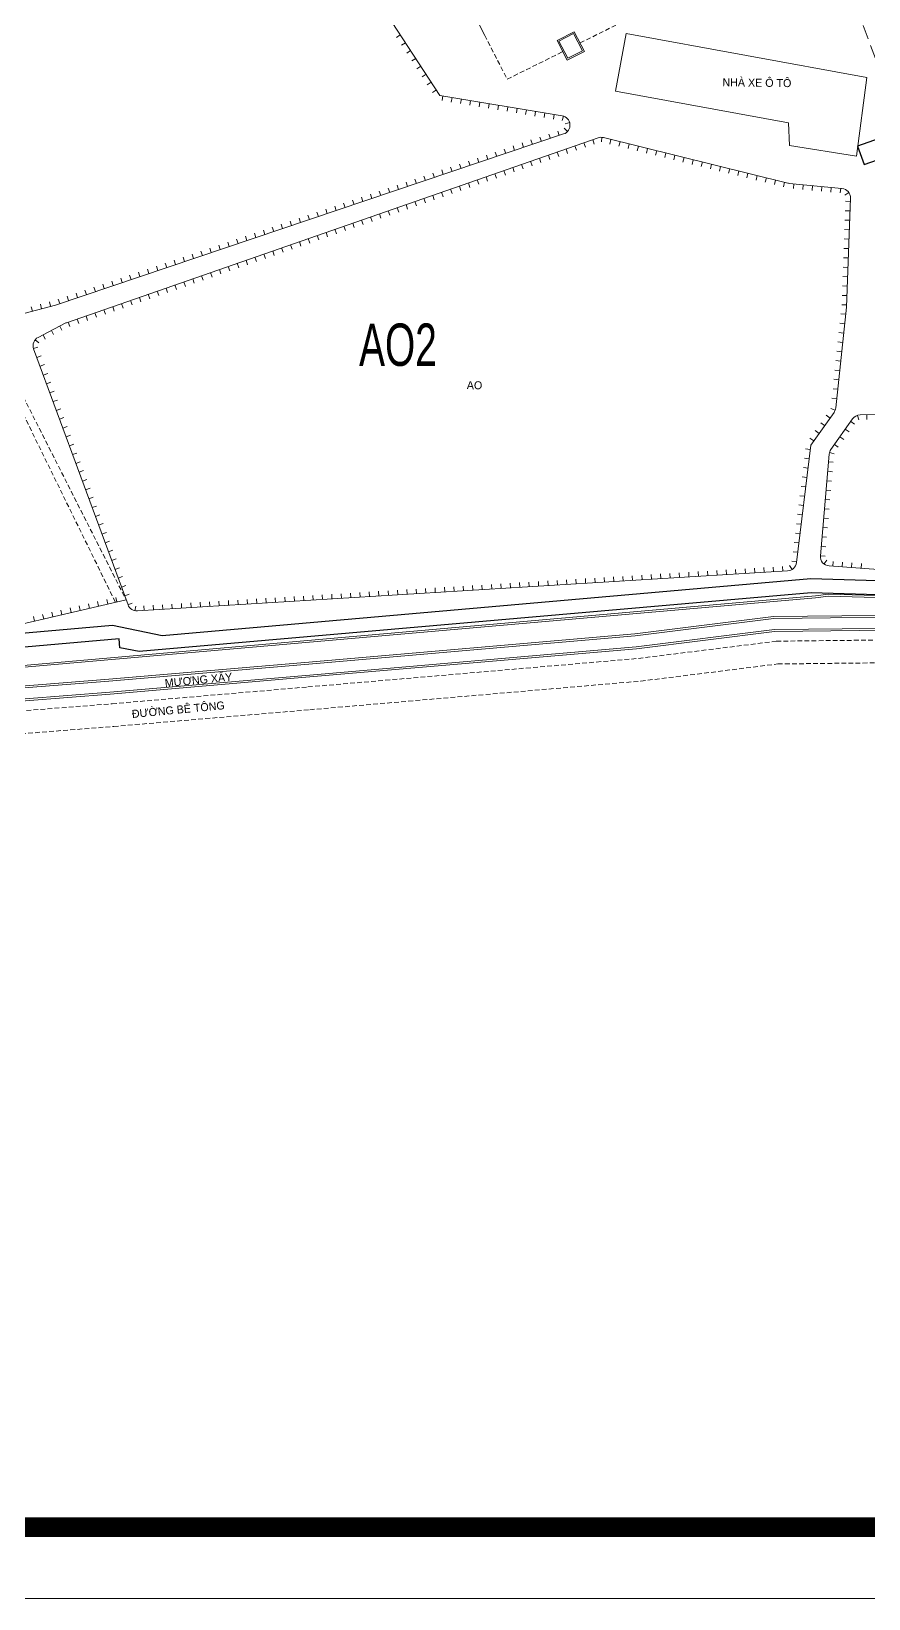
# Model space of a CAD drawing. Header units: inches. Extents: x 496359 to 501064, y 2374078 to 2377203.
# Drawn here: x 498723.6 to 498812.6, y 2376075 to 2376241.5 of the extents above; entities that cross this region are included whole.
import ezdxf
from ezdxf.enums import TextEntityAlignment as Align

# ---------------------------------------------------------------- set-up
doc = ezdxf.new("R2010")
doc.units = ezdxf.units.IN
doc.header["$MEASUREMENT"] = 0
doc.linetypes.add('DASHED', pattern=[0.75, 0.5, -0.25])
for name, color, linetype in [('chu', 6, 'Continuous'), ('MANH', 147, 'Continuous'), ('NOI', 2, 'Continuous'), ('tl', 8, 'Continuous')]:
    doc.layers.add(name, color=color, linetype=linetype)
for name, color, linetype, lineweight in [('EG Text2', 7, 'Continuous', 18), ('ISO', 252, 'Continuous', 20), ('khung ten QH', 7, 'Continuous', 20), ('Khungbo', 32, 'Continuous', 25), ('LC Net dam 1', 30, 'Continuous', 30), ('LC Net manh', 239, 'Continuous', 5)]:
    doc.layers.add(name, color=color, linetype=linetype, lineweight=lineweight)
doc.styles.add('EG Hai', font='')
doc.styles.add('style1', font='')
doc.styles.get('EG Hai').set_extended_font_data('.VnArial NarrowH')
doc.styles.get('style1').set_extended_font_data('.VnAvantH')

# ---------------------------------------------------------------- blocks, each defined once
blk = doc.blocks.new('1')
at = {"layer": 'tl', "color": 250, "lineweight": 0}
blk.add_line((0, -0.5), (0, 0), dxfattribs=at)
blk = doc.blocks.new('Nền HT mới')
at = {"layer": 'MANH', "color": 1, "linetype": 'DASHED', "lineweight": 0, "ltscale": 3, "elevation": -28.38}
blk.add_lwpolyline([(393.69, 33.78), (407.18, 6.07), (419.78, -19.62), (431.57, -51.89)], dxfattribs=at)
at = {"layer": 'MANH', "lineweight": 0, "elevation": -28.38}
for points in [[(318.44, -15.67), (324.24, -15.19), (355.32, -6.04, -0.348686), (356.48, -6.5), (360.27, -13.19), (381.75, -46.07), (394.74, -48.24, -0.780706), (394.89, -50.17), (340.89, -68.35), (337.54, -69.26, -0.348548), (336.4, -68.77), (324.41, -46.56), (318.44, -15.67)], [(423.8, -79.28, -0.128337), (423.62, -79.75), (421.16, -83.22), (419.63, -95.71, -0.361321), (418.69, -96.59), (349.61, -100.84, -0.331111), (348.61, -100.19), (338.58, -73.01, -0.377332), (339.06, -71.78), (341.93, -70.28, -0.036541), (342.06, -70.23), (398.55, -50.58, -0.145256), (399.12, -50.55), (418.73, -55.39, 0.036508), (418.87, -55.42), (424.46, -55.96, -0.397154), (425.37, -56.99), (424.93, -68.58), (423.8, -79.28)], [(466.11, -79.74), (473.26, -79.69, -0.39759), (474.27, -80.63), (475.3, -96.66, -0.416994), (474.35, -97.73), (457.75, -98.63, -0.032216), (457.62, -98.63), (423.09, -96.07, -0.418049), (422.17, -94.98), (423.11, -84.19, -0.132738), (423.29, -83.7), (425.59, -80.45, -0.241708), (426.4, -80.02), (466.11, -79.74)]]:
    blk.add_lwpolyline(points, format="xyb", dxfattribs=at)
for points in [[(413.96, -8.1), (389.68, -21.13), (381.16, -27.17), (381.15, -29.08), (386.51, -39.69)], [(395.28, -42.34), (394.19, -40.24), (396.01, -39.3), (397.1, -41.39), (395.28, -42.34)], [(401.54, -39.48), (400.42, -45.61)], [(401.54, -39.48), (427.12, -44.16)], [(400.42, -45.61), (418.8, -48.97), (418.88, -51.4), (426, -52.54), (427.12, -44.16)], [(348.41, -99.67), (329.49, -104.05), (312.39, -106.04)]]:
    blk.add_lwpolyline(points, dxfattribs=at)
at = {"layer": 'MANH', "color": 2, "linetype": 'DASHED', "lineweight": 0, "elevation": -28.38}
for points in [[(396.64, -40.5), (410.63, -33.55)], [(386.51, -39.69), (388.9, -44.35), (394.8, -41.42)]]:
    blk.add_lwpolyline(points, dxfattribs=at)
at = {"layer": 'MANH', "color": 4, "lineweight": 0, "elevation": -28.38}
for points in [[(211.59, -47), (229.86, -39.1), (237.74, -40.53), (248.61, -50.75), (254.12, -58.73), (258.21, -65.26), (271.56, -94.06), (279.5, -111.6), (309.66, -109.08), (421.64, -99.25), (423.02, -99.08), (434.37, -99.4), (446.43, -100.27), (477.29, -99.97), (515.31, -94.96), (518.6, -95.35), (536.39, -93.05), (542.27, -91.69), (546.56, -90.98), (545.89, -85.83)], [(211.77, -47.15), (229.88, -39.31), (237.64, -40.72), (248.45, -50.88), (253.96, -58.84), (258.04, -65.36), (271.38, -94.14), (279.38, -111.81), (309.67, -109.28), (421.66, -99.45), (423.03, -99.28), (434.36, -99.6), (446.43, -100.47), (477.3, -100.17), (515.32, -95.16), (518.6, -95.55), (536.43, -93.25), (542.31, -91.89), (546.78, -91.15), (546.08, -85.8)]]:
    blk.add_lwpolyline(points, dxfattribs=at)
at = {"layer": 'MANH', "linetype": 'DASHED', "lineweight": 0, "elevation": -28.38}
for points in [[(317.18, -38.57), (322.42, -47.55), (325.54, -54.23), (336.13, -75.42), (348.41, -99.67)], [(335.49, -75.88), (347.28, -99.93)]]:
    blk.add_lwpolyline(points, dxfattribs=at)
at = {"layer": 'MANH', "lineweight": 0, "elevation": -28.38}
blk.add_lwpolyline([(395.34, -42.13), (394.39, -40.3), (395.95, -39.5), (396.9, -41.33)], close=True, dxfattribs=at)
at = {"layer": 'MANH', "color": 5, "lineweight": 0, "elevation": -28.38}
for points in [[(273.24, -113.16), (319.57, -110.24), (346.57, -108.1), (367.38, -106.32), (402.46, -103.29), (417.2, -101.45), (435.32, -101.25), (455.94, -101.86), (477.45, -101.41), (489.09, -99.74), (503.86, -97.78), (515.22, -96.64), (519.34, -96.58), (557.97, -91.31)], [(273.25, -113.36), (319.59, -110.44), (346.59, -108.3), (367.4, -106.52), (402.48, -103.49), (417.21, -101.65), (435.31, -101.45), (455.94, -102.06), (477.46, -101.61), (489.12, -99.94), (503.89, -97.98), (515.23, -96.84), (519.36, -96.78), (557.99, -91.51)], [(273.46, -114.53), (319.67, -111.61), (346.69, -109.48), (367.5, -107.69), (402.6, -104.67), (417.29, -102.83), (435.3, -102.63), (455.93, -103.24), (477.56, -102.79), (489.28, -101.11), (504.02, -99.15), (515.3, -98.02), (519.44, -97.96), (558.12, -92.69)], [(273.47, -114.73), (319.69, -111.81), (346.7, -109.68), (367.52, -107.89), (402.63, -104.86), (417.31, -103.03), (435.3, -102.83), (455.93, -103.44), (477.58, -102.99), (489.31, -101.31), (504.05, -99.35), (515.31, -98.22), (519.46, -98.16), (558.14, -92.89)]]:
    blk.add_lwpolyline(points, dxfattribs=at)
at = {"layer": 'MANH', "color": 3, "linetype": 'DASHED', "lineweight": 0, "elevation": -28.38}
for points in [[(273.65, -115.76), (319.88, -112.84), (346.91, -110.71), (367.73, -108.92), (402.86, -105.89), (417.49, -104.06), (435.39, -103.86), (456.02, -104.47), (477.78, -104.02), (489.59, -102.33), (504.29, -100.37), (515.48, -99.25), (519.65, -99.19), (558.25, -93.93)], [(273.8, -118.18), (320.05, -115.26), (347.11, -113.12), (367.93, -111.34), (403.11, -108.3), (417.66, -106.48), (435.36, -106.28), (456.01, -106.9), (477.98, -106.44), (489.92, -104.73), (504.57, -102.78), (515.62, -101.67), (519.84, -101.61), (558.51, -96.34)]]:
    blk.add_lwpolyline(points, dxfattribs=at)
at = {"layer": 'NOI', "lineweight": 0}
for p, rotation in [((377.54, -39.63, -28.38), 303.1604116304088), ((378.09, -40.47, -28.38), 303.1604116304088), ((378.64, -41.31, -28.38), 303.1604116304088), ((379.18, -42.14, -28.38), 303.1604116304088), ((379.73, -42.98, -28.38), 303.1604116304088), ((380.28, -43.82, -28.38), 303.1604116304088), ((380.82, -44.66, -28.38), 303.1604116304088), ((381.37, -45.49, -28.38), 303.1604116304088), ((382.06, -46.12, -28.38), 350.5225759672011), ((383.04, -46.28, -28.38), 350.5225759672011), ((384.03, -46.45, -28.38), 350.5225759672011), ((385.01, -46.61, -28.38), 350.5225759672011), ((386, -46.78, -28.38), 350.5225759672011), ((386.99, -46.94, -28.38), 350.5225759672011), ((387.97, -47.11, -28.38), 350.5225759672011), ((388.96, -47.27, -28.38), 350.5225759672011), ((389.95, -47.44, -28.38), 350.5225759672011), ((390.93, -47.6, -28.38), 350.5225759672011), ((391.92, -47.77, -28.38), 350.5225759672011), ((392.91, -47.93, -28.38), 350.5225759672011), ((393.89, -48.1, -28.38), 350.5225759672011), ((394.88, -48.27, -28.38), 342.3010814702885), ((394.42, -50.33, -28.38), 198.6051507006468), ((395.31, -49.9, -28.38), 227.7095224362564), ((395.54, -48.96, -28.38), 285.0053019532724), ((389.69, -51.92, -28.38), 198.6051507006468), ((390.63, -51.6, -28.38), 198.6051507006468), ((391.58, -51.28, -28.38), 198.6051507006468), ((392.53, -50.97, -28.38), 198.6051507006468), ((393.48, -50.65, -28.38), 198.6051507006468), ((396.1, -51.43, -28.38), 19.18053436138013), ((397.04, -51.1, -28.38), 19.18053436138013), ((397.99, -50.77, -28.38), 19.18053436138013), ((398.95, -50.52, -28.38), 356.2463681169365), ((399.92, -50.75, -28.38), 346.1216170912374), ((400.89, -50.99, -28.38), 346.1216170912374), ((401.86, -51.23, -28.38), 346.1216170912374), ((402.83, -51.47, -28.38), 346.1216170912374), ((384.95, -53.52, -28.38), 198.6051507006468), ((385.89, -53.2, -28.38), 198.6051507006468), ((386.84, -52.88, -28.38), 198.6051507006468), ((387.79, -52.56, -28.38), 198.6051507006468), ((388.74, -52.24, -28.38), 198.6051507006468), ((391.38, -53.07, -28.38), 19.18053436138013), ((392.32, -52.74, -28.38), 19.18053436138013), ((393.27, -52.41, -28.38), 19.18053436138013), ((394.21, -52.09, -28.38), 19.18053436138013), ((395.15, -51.76, -28.38), 19.18053436138013), ((403.81, -51.71, -28.38), 346.1216170912374), ((404.78, -51.95, -28.38), 346.1216170912374), ((405.75, -52.19, -28.38), 346.1216170912374), ((406.72, -52.43, -28.38), 346.1216170912374), ((407.69, -52.67, -28.38), 346.1216170912374), ((408.66, -52.91, -28.38), 346.1216170912374), ((409.63, -53.14, -28.38), 346.1216170912374), ((380.21, -55.11, -28.38), 198.6051507006468), ((381.16, -54.79, -28.38), 198.6051507006468), ((382.1, -54.47, -28.38), 198.6051507006468), ((383.05, -54.16, -28.38), 198.6051507006468), ((384, -53.84, -28.38), 198.6051507006468), ((386.65, -54.71, -28.38), 19.18053436138013), ((387.6, -54.39, -28.38), 19.18053436138013), ((388.54, -54.06, -28.38), 19.18053436138013), ((389.49, -53.73, -28.38), 19.18053436138013), ((390.43, -53.4, -28.38), 19.18053436138013), ((410.6, -53.38, -28.38), 346.1216170912374), ((411.57, -53.62, -28.38), 346.1216170912374), ((412.54, -53.86, -28.38), 346.1216170912374), ((413.51, -54.1, -28.38), 346.1216170912374), ((414.48, -54.34, -28.38), 346.1216170912374), ((415.46, -54.58, -28.38), 346.1216170912374), ((416.43, -54.82, -28.38), 346.1216170912374), ((374.52, -57.03, -28.38), 198.6051507006468), ((375.47, -56.71, -28.38), 198.6051507006468), ((376.42, -56.39, -28.38), 198.6051507006468), ((377.36, -56.07, -28.38), 198.6051507006468), ((378.31, -55.75, -28.38), 198.6051507006468), ((379.26, -55.43, -28.38), 198.6051507006468), ((381.93, -56.36, -28.38), 19.18053436138013), ((382.88, -56.03, -28.38), 19.18053436138013), ((383.82, -55.7, -28.38), 19.18053436138013), ((384.77, -55.37, -28.38), 19.18053436138013), ((385.71, -55.04, -28.38), 19.18053436138013), ((417.4, -55.06, -28.38), 346.1216170912374), ((418.37, -55.3, -28.38), 346.1216170912374), ((419.35, -55.46, -28.38), 354.4849233671155), ((420.35, -55.56, -28.38), 354.4849233671155), ((421.34, -55.66, -28.38), 354.4849233671155), ((422.34, -55.75, -28.38), 354.4849233671155), ((423.33, -55.85, -28.38), 354.4849233671155), ((424.33, -55.94, -28.38), 354.4849233671155), ((425.19, -56.38, -28.38), 304.9016502735347), ((369.78, -58.62, -28.38), 198.6051507006468), ((370.73, -58.3, -28.38), 198.6051507006468), ((371.68, -57.98, -28.38), 198.6051507006468), ((372.63, -57.67, -28.38), 198.6051507006468), ((373.57, -57.35, -28.38), 198.6051507006468), ((377.21, -58, -28.38), 19.18053436138013), ((378.15, -57.67, -28.38), 19.18053436138013), ((379.1, -57.34, -28.38), 19.18053436138013), ((380.04, -57.01, -28.38), 19.18053436138013), ((380.99, -56.69, -28.38), 19.18053436138013), ((425.35, -57.34, -28.38), 267.8420825014596), ((365.04, -60.22, -28.38), 198.6051507006468), ((365.99, -59.9, -28.38), 198.6051507006468), ((366.94, -59.58, -28.38), 198.6051507006468), ((367.89, -59.26, -28.38), 198.6051507006468), ((368.84, -58.94, -28.38), 198.6051507006468), ((372.49, -59.64, -28.38), 19.18053436138013), ((373.43, -59.31, -28.38), 19.18053436138013), ((374.38, -58.99, -28.38), 19.18053436138013), ((375.32, -58.66, -28.38), 19.18053436138013), ((376.26, -58.33, -28.38), 19.18053436138013), ((425.28, -59.34, -28.38), 267.8420825014596), ((425.32, -58.34, -28.38), 267.8420825014596), ((360.31, -61.81, -28.38), 198.6051507006468), ((361.25, -61.49, -28.38), 198.6051507006468), ((362.2, -61.17, -28.38), 198.6051507006468), ((363.15, -60.86, -28.38), 198.6051507006468), ((364.1, -60.54, -28.38), 198.6051507006468), ((367.76, -61.29, -28.38), 19.18053436138013), ((368.71, -60.96, -28.38), 19.18053436138013), ((369.65, -60.63, -28.38), 19.18053436138013), ((370.6, -60.3, -28.38), 19.18053436138013), ((371.54, -59.97, -28.38), 19.18053436138013), ((425.2, -61.34, -28.38), 267.8420825014596), ((425.24, -60.34, -28.38), 267.8420825014596), ((354.62, -63.73, -28.38), 198.6051507006468), ((355.57, -63.41, -28.38), 198.6051507006468), ((356.51, -63.09, -28.38), 198.6051507006468), ((357.46, -62.77, -28.38), 198.6051507006468), ((358.41, -62.45, -28.38), 198.6051507006468), ((359.36, -62.13, -28.38), 198.6051507006468), ((362.1, -63.26, -28.38), 19.18053436138013), ((363.04, -62.93, -28.38), 19.18053436138013), ((363.99, -62.6, -28.38), 19.18053436138013), ((364.93, -62.27, -28.38), 19.18053436138013), ((365.88, -61.94, -28.38), 19.18053436138013), ((366.82, -61.61, -28.38), 19.18053436138013), ((425.16, -62.34, -28.38), 267.8420825014596), ((349.88, -65.32, -28.38), 198.6051507006468), ((350.83, -65, -28.38), 198.6051507006468), ((351.78, -64.68, -28.38), 198.6051507006468), ((352.72, -64.37, -28.38), 198.6051507006468), ((353.67, -64.05, -28.38), 198.6051507006468), ((357.38, -64.9, -28.38), 19.18053436138013), ((358.32, -64.57, -28.38), 19.18053436138013), ((359.26, -64.24, -28.38), 19.18053436138013), ((360.21, -63.91, -28.38), 19.18053436138013), ((361.15, -63.59, -28.38), 19.18053436138013), ((425.09, -64.34, -28.38), 267.8420825014596), ((425.13, -63.34, -28.38), 267.8420825014596), ((345.14, -66.92, -28.38), 198.6051507006468), ((346.09, -66.6, -28.38), 198.6051507006468), ((347.04, -66.28, -28.38), 198.6051507006468), ((347.99, -65.96, -28.38), 198.6051507006468), ((348.93, -65.64, -28.38), 198.6051507006468), ((352.65, -66.54, -28.38), 19.18053436138013), ((353.6, -66.21, -28.38), 19.18053436138013), ((354.54, -65.89, -28.38), 19.18053436138013), ((355.49, -65.56, -28.38), 19.18053436138013), ((356.43, -65.23, -28.38), 19.18053436138013), ((425.01, -66.34, -28.38), 267.8420825014596), ((425.05, -65.34, -28.38), 267.8420825014596), ((339.43, -68.75, -28.38), 195.2144582650435), ((340.39, -68.48, -28.38), 195.2144582650435), ((341.35, -68.19, -28.38), 198.6051507006468), ((342.3, -67.87, -28.38), 198.6051507006468), ((343.25, -67.56, -28.38), 198.6051507006468), ((344.19, -67.24, -28.38), 198.6051507006468), ((347.93, -68.19, -28.38), 19.18053436138013), ((348.87, -67.86, -28.38), 19.18053436138013), ((349.82, -67.53, -28.38), 19.18053436138013), ((350.76, -67.2, -28.38), 19.18053436138013), ((351.71, -66.87, -28.38), 19.18053436138013), ((424.98, -67.34, -28.38), 267.8420825014596), ((338.46, -69.01, -28.38), 195.2144582650435), ((343.21, -69.83, -28.38), 19.18053436138013), ((344.15, -69.5, -28.38), 19.18053436138013), ((345.1, -69.17, -28.38), 19.18053436138013), ((346.04, -68.84, -28.38), 19.18053436138013), ((346.99, -68.51, -28.38), 19.18053436138013), ((424.85, -69.33, -28.38), 263.9526701139015), ((424.94, -68.34, -28.38), 267.8420825014596), ((339.59, -71.51, -28.38), 27.5512974558637), ((340.47, -71.04, -28.38), 27.5512974558637), ((341.36, -70.58, -28.38), 27.5512974558637), ((342.26, -70.16, -28.38), 19.18053436138013), ((424.64, -71.32, -28.38), 263.9526701139015), ((424.74, -70.33, -28.38), 263.9526701139015), ((338.57, -72.98, -28.38), 108.0630673499569), ((338.75, -72.04, -28.38), 50.76728785062172), ((424.43, -73.31, -28.38), 263.9526701139015), ((424.53, -72.31, -28.38), 263.9526701139015), ((338.92, -73.92, -28.38), 110.243631784024), ((339.26, -74.85, -28.38), 110.243631784024), ((424.32, -74.3, -28.38), 263.9526701139015), ((339.61, -75.79, -28.38), 110.243631784024), ((339.95, -76.73, -28.38), 110.243631784024), ((424.11, -76.29, -28.38), 263.9526701139015), ((424.22, -75.3, -28.38), 263.9526701139015), ((340.3, -77.67, -28.38), 110.243631784024), ((423.9, -78.28, -28.38), 263.9526701139015), ((424.01, -77.29, -28.38), 263.9526701139015), ((340.65, -78.61, -28.38), 110.243631784024), ((340.99, -79.55, -28.38), 110.243631784024), ((423.74, -79.51, -28.38), 250.0537076871339), ((341.34, -80.48, -28.38), 110.243631784024), ((341.68, -81.42, -28.38), 110.243631784024), ((422.62, -81.16, -28.38), 234.6998091413143), ((423.2, -80.35, -28.38), 234.6998091413143), ((424.82, -81.54, -28.38), 54.75374063725639), ((425.39, -80.72, -28.38), 54.75374063725639), ((426.12, -80.07, -28.38), 16.94251269374003), ((427.11, -80.02, -28.38), 0.4008392647780132), ((342.03, -82.36, -28.38), 110.243631784024), ((342.38, -83.3, -28.38), 110.243631784024), ((421.46, -82.79, -28.38), 234.6998091413143), ((422.04, -81.98, -28.38), 234.6998091413143), ((423.66, -83.17, -28.38), 54.75374063725639), ((424.24, -82.36, -28.38), 54.75374063725639), ((342.72, -84.24, -28.38), 110.243631784024), ((420.98, -84.69, -28.38), 262.988304939605), ((421.1, -83.7, -28.38), 262.988304939605), ((423.14, -84.02, -28.38), 75.19043044750887), ((343.07, -85.17, -28.38), 110.243631784024), ((343.41, -86.11, -28.38), 110.243631784024), ((420.86, -85.68, -28.38), 262.988304939605), ((422.95, -86.01, -28.38), 84.99833721975384), ((423.04, -85.01, -28.38), 84.99833721975384), ((343.76, -87.05, -28.38), 110.243631784024), ((344.11, -87.99, -28.38), 110.243631784024), ((420.62, -87.67, -28.38), 262.988304939605), ((420.74, -86.67, -28.38), 262.988304939605), ((422.78, -88, -28.38), 84.99833721975384), ((422.87, -87.01, -28.38), 84.99833721975384), ((344.45, -88.93, -28.38), 110.243631784024), ((344.8, -89.87, -28.38), 110.243631784024), ((420.37, -89.65, -28.38), 262.988304939605), ((420.49, -88.66, -28.38), 262.988304939605), ((422.69, -89, -28.38), 84.99833721975384), ((345.14, -90.8, -28.38), 110.243631784024), ((345.49, -91.74, -28.38), 110.243631784024), ((420.13, -91.64, -28.38), 262.988304939605), ((420.25, -90.64, -28.38), 262.988304939605), ((422.52, -90.99, -28.38), 84.99833721975384), ((422.6, -89.99, -28.38), 84.99833721975384), ((345.84, -92.68, -28.38), 110.243631784024), ((420.01, -92.63, -28.38), 262.988304939605), ((422.34, -92.98, -28.38), 84.99833721975384), ((422.43, -91.99, -28.38), 84.99833721975384), ((346.18, -93.62, -28.38), 110.243631784024), ((346.53, -94.56, -28.38), 110.243631784024), ((419.76, -94.61, -28.38), 262.988304939605), ((419.88, -93.62, -28.38), 262.988304939605), ((422.26, -93.98, -28.38), 84.99833721975384), ((346.87, -95.5, -28.38), 110.243631784024), ((347.22, -96.43, -28.38), 110.243631784024), ((411.2, -97.05, -28.38), 183.5248239920729), ((412.2, -96.99, -28.38), 183.5248239920729), ((413.2, -96.93, -28.38), 183.5248239920729), ((414.2, -96.87, -28.38), 183.5248239920729), ((415.2, -96.8, -28.38), 183.5248239920729), ((416.2, -96.74, -28.38), 183.5248239920729), ((417.19, -96.68, -28.38), 183.5248239920729), ((418.19, -96.62, -28.38), 183.5248239920729), ((419.16, -96.44, -28.38), 211.9154195997377), ((419.64, -95.61, -28.38), 262.988304939605), ((422.17, -94.98, -28.38), 84.99833721975384), ((422.55, -95.86, -28.38), 141.9848617501046), ((423.5, -96.1, -28.38), 175.7475365448779), ((424.5, -96.17, -28.38), 175.7475365448779), ((425.49, -96.24, -28.38), 175.7475365448779), ((426.49, -96.32, -28.38), 175.7475365448779), ((347.57, -97.37, -28.38), 110.243631784024), ((347.91, -98.31, -28.38), 110.243631784024), ((384.26, -98.71, -28.38), 183.5248239920729), ((385.25, -98.65, -28.38), 183.5248239920729), ((386.25, -98.59, -28.38), 183.5248239920729), ((387.25, -98.53, -28.38), 183.5248239920729), ((388.25, -98.46, -28.38), 183.5248239920729), ((389.25, -98.4, -28.38), 183.5248239920729), ((390.24, -98.34, -28.38), 183.5248239920729), ((391.24, -98.28, -28.38), 183.5248239920729), ((392.24, -98.22, -28.38), 183.5248239920729), ((393.24, -98.16, -28.38), 183.5248239920729), ((394.24, -98.1, -28.38), 183.5248239920729), ((395.23, -98.03, -28.38), 183.5248239920729), ((396.23, -97.97, -28.38), 183.5248239920729), ((397.23, -97.91, -28.38), 183.5248239920729), ((398.23, -97.85, -28.38), 183.5248239920729), ((399.23, -97.79, -28.38), 183.5248239920729), ((400.23, -97.73, -28.38), 183.5248239920729), ((401.22, -97.67, -28.38), 183.5248239920729), ((402.22, -97.6, -28.38), 183.5248239920729), ((403.22, -97.54, -28.38), 183.5248239920729), ((404.22, -97.48, -28.38), 183.5248239920729), ((405.22, -97.42, -28.38), 183.5248239920729), ((406.21, -97.36, -28.38), 183.5248239920729), ((407.21, -97.3, -28.38), 183.5248239920729), ((408.21, -97.23, -28.38), 183.5248239920729), ((409.21, -97.17, -28.38), 183.5248239920729), ((410.21, -97.11, -28.38), 183.5248239920729), ((345.49, -100.34, -28.38), 193.0351354497349), ((346.47, -100.12, -28.38), 193.0351354497349), ((347.44, -99.89, -28.38), 193.0351354497349), ((348.26, -99.25, -28.38), 110.243631784024), ((357.31, -100.37, -28.38), 183.5248239920729), ((358.3, -100.31, -28.38), 183.5248239920729), ((359.3, -100.25, -28.38), 183.5248239920729), ((360.3, -100.19, -28.38), 183.5248239920729), ((361.3, -100.12, -28.38), 183.5248239920729), ((362.3, -100.06, -28.38), 183.5248239920729), ((363.3, -100, -28.38), 183.5248239920729), ((364.29, -99.94, -28.38), 183.5248239920729), ((365.29, -99.88, -28.38), 183.5248239920729), ((366.29, -99.82, -28.38), 183.5248239920729), ((367.29, -99.76, -28.38), 183.5248239920729), ((368.29, -99.69, -28.38), 183.5248239920729), ((369.28, -99.63, -28.38), 183.5248239920729), ((370.28, -99.57, -28.38), 183.5248239920729), ((371.28, -99.51, -28.38), 183.5248239920729), ((372.28, -99.45, -28.38), 183.5248239920729), ((373.28, -99.39, -28.38), 183.5248239920729), ((374.27, -99.33, -28.38), 183.5248239920729), ((375.27, -99.26, -28.38), 183.5248239920729), ((376.27, -99.2, -28.38), 183.5248239920729), ((377.27, -99.14, -28.38), 183.5248239920729), ((378.27, -99.08, -28.38), 183.5248239920729), ((379.27, -99.02, -28.38), 183.5248239920729), ((380.26, -98.96, -28.38), 183.5248239920729), ((381.26, -98.89, -28.38), 183.5248239920729), ((382.26, -98.83, -28.38), 183.5248239920729), ((383.26, -98.77, -28.38), 183.5248239920729), ((338.67, -101.92, -28.38), 193.0351354497349), ((339.65, -101.7, -28.38), 193.0351354497349), ((340.62, -101.47, -28.38), 193.0351354497349), ((341.59, -101.25, -28.38), 193.0351354497349), ((342.57, -101.02, -28.38), 193.0351354497349), ((343.54, -100.8, -28.38), 193.0351354497349), ((344.52, -100.57, -28.38), 193.0351354497349), ((348.6, -100.19, -28.38), 110.243631784024), ((349.32, -100.82, -28.38), 167.1638766377), ((350.32, -100.8, -28.38), 183.5248239920729), ((351.32, -100.74, -28.38), 183.5248239920729), ((352.32, -100.68, -28.38), 183.5248239920729), ((353.31, -100.62, -28.38), 183.5248239920729), ((354.31, -100.55, -28.38), 183.5248239920729), ((355.31, -100.49, -28.38), 183.5248239920729), ((356.31, -100.43, -28.38), 183.5248239920729)]:
    blk.add_blockref('1', p, dxfattribs=dict(at, rotation=rotation))
at = {"layer": 'chu', "color": 6, "lineweight": 0, "style": 'style1'}
for s, rotation, p in [('NHµ XE ¤ T¤', 359.2672, (411.76, -45.1, -28.38)), ('AO', 359.2672, (384.6, -77.28, -28.38)), ('M¦¥NG X¢Y', 5.4422, (352.56, -108.94, -28.38)), ('§¦êNG B£ T¤NG', 5.4422, (349.06, -112.22, -28.38))]:
    blk.add_text(s, height=0.85, rotation=rotation, dxfattribs=at).set_placement(p)

msp = doc.modelspace()

# ---------------------------------------------------------------- linework, layer by layer
at = {"layer": 'khung ten QH'}
msp.add_lwpolyline([(498017.11, 2377095.58), (498017.11, 2376074.98), (499460.03, 2376074.98), (499460.03, 2377095.58)], close=True, dxfattribs=at)
at = {"layer": 'Khungbo', "color": 0, "lineweight": 50, "const_width": 2.07}
msp.add_lwpolyline([(498024.7, 2377088), (498024.7, 2376082.57), (499452.45, 2376082.57), (499452.45, 2377088)], close=True, dxfattribs=at)
at = {"layer": 'LC Net dam 1'}
msp.add_lwpolyline([(498835.09, 2376197.39), (498874.02, 2376211.15), (498867.6, 2376229.31), (498872.72, 2376231.12), (498872.05, 2376233.01), (498866.93, 2376231.2), (498859.03, 2376253.54), (498854.22, 2376251.84, -0.414214), (498851.66, 2376253.06), (498849.95, 2376257.91), (498824.42, 2376248.88), (498826.13, 2376244.03, -0.414214), (498824.91, 2376241.48), (498820.1, 2376239.77), (498822.42, 2376233.21), (498811.41, 2376229.32), (498812.11, 2376227.34), (498823.12, 2376231.23), (498832.89, 2376203.62), (498821.88, 2376199.72), (498822.88, 2376196.9), (498833.89, 2376200.79)], format="xyb", close=True, dxfattribs=at)

# ---------------------------------------------------------------- block references
at = {"layer": 'LC Net manh'}
msp.add_blockref('Nền HT mới', (498385.3, 2376280.77, 2.92), dxfattribs=at)

# ---------------------------------------------------------------- next in the draw order: wipeouts: each hides what was drawn before it
at = {"ltscale": 500}
for points in [[(498734.16, 2376241.54), (498733.7, 2376242.09), (498733.44, 2376242.49), (498733.21, 2376242.98), (498733.04, 2376243.51), (498732.95, 2376244.01), (498732.91, 2376244.45), (498732.94, 2376244.97), (498733, 2376245.38), (498733.15, 2376245.95), (498733.28, 2376246.27), (498733.5, 2376246.7), (498733.77, 2376247.1), (498734.15, 2376247.53), (498734.55, 2376247.89), (498735.02, 2376248.21), (498735.48, 2376248.44), (498735.92, 2376248.6), (498736.31, 2376248.7), (498736.82, 2376248.77), (498737.25, 2376248.78), (498737.66, 2376248.75), (498738.2, 2376248.65), (498738.61, 2376248.52), (498739, 2376248.36), (498739.58, 2376248.01), (498739.84, 2376247.82), (498740.14, 2376247.55), (498740.4, 2376247.27), (498740.66, 2376246.92), (498740.91, 2376246.51), (498741.07, 2376246.17), (498741.19, 2376245.82), (498741.31, 2376245.37), (498741.37, 2376244.96), (498741.39, 2376244.38), (498741.33, 2376243.83), (498741.23, 2376243.4), (498741.12, 2376243.05), (498740.92, 2376242.6), (498740.7, 2376242.22), (498740.49, 2376241.94), (498740.16, 2376241.55), (498739.89, 2376241.31), (498739.48, 2376241.01), (498739.21, 2376240.84), (498738.95, 2376240.71), (498738.65, 2376240.58), (498738.3, 2376240.46), (498737.97, 2376240.38), (498737.62, 2376240.33), (498737.27, 2376240.31), (498736.98, 2376240.31), (498736.55, 2376240.35), (498736.19, 2376240.42), (498735.78, 2376240.53), (498735.39, 2376240.69), (498734.91, 2376240.95), (498734.69, 2376241.09), (498734.38, 2376241.33)], [(498759.67, 2376205.28), (498759.21, 2376205.83), (498758.96, 2376206.23), (498758.72, 2376206.72), (498758.55, 2376207.25), (498758.46, 2376207.74), (498758.43, 2376208.18), (498758.45, 2376208.71), (498758.51, 2376209.11), (498758.67, 2376209.69), (498758.79, 2376210), (498759.02, 2376210.43), (498759.28, 2376210.83), (498759.66, 2376211.27), (498760.07, 2376211.63), (498760.54, 2376211.94), (498760.99, 2376212.17), (498761.43, 2376212.33), (498761.82, 2376212.43), (498762.33, 2376212.5), (498762.76, 2376212.52), (498763.17, 2376212.49), (498763.71, 2376212.39), (498764.13, 2376212.26), (498764.51, 2376212.1), (498765.1, 2376211.75), (498765.36, 2376211.55), (498765.66, 2376211.28), (498765.91, 2376211.01), (498766.17, 2376210.66), (498766.42, 2376210.25), (498766.58, 2376209.91), (498766.71, 2376209.55), (498766.82, 2376209.1), (498766.88, 2376208.7), (498766.9, 2376208.12), (498766.84, 2376207.57), (498766.75, 2376207.13), (498766.63, 2376206.78), (498766.43, 2376206.34), (498766.21, 2376205.96), (498766.01, 2376205.67), (498765.67, 2376205.29), (498765.41, 2376205.05), (498765, 2376204.74), (498764.72, 2376204.57), (498764.47, 2376204.44), (498764.16, 2376204.32), (498763.82, 2376204.2), (498763.48, 2376204.12), (498763.13, 2376204.07), (498762.78, 2376204.04), (498762.5, 2376204.04), (498762.06, 2376204.08), (498761.7, 2376204.15), (498761.29, 2376204.27), (498760.9, 2376204.43), (498760.42, 2376204.68), (498760.2, 2376204.83), (498759.9, 2376205.07)]]:
    msp.add_wipeout(points, dxfattribs=at).translate(0, 0, -292.38).dxf.layer = 'ISO'

# ---------------------------------------------------------------- next in the draw order: linework, layer by layer
at = {"layer": 'LC Net dam 1'}
msp.add_lwpolyline([(498667.03, 2376172.68), (498732.28, 2376178.41), (498737.53, 2376177.32), (498806.44, 2376183.37), (498829.98, 2376182.65), (498862.46, 2376182.81), (498929.7, 2376191.66), (498929.55, 2376194.09), (498911.54, 2376256.41), (498923.23, 2376261.34), (498923.45, 2376260.7), (498921.32, 2376258.6), (498918.71, 2376253.91), (498913.81, 2376253.96), (498931.04, 2376194.35), (498931.28, 2376190.36), (498862.57, 2376181.31), (498829.96, 2376181.15), (498806.48, 2376181.86), (498735.1, 2376175.6), (498733.05, 2376176.02), (498732.97, 2376176.96), (498666.11, 2376171.09)], dxfattribs=at)

# ---------------------------------------------------------------- next in the draw order: texts
at = {"layer": 'EG Text2', "style": 'EG Hai', "width": 0.8}
msp.add_text('ao2', height=4.5, rotation=0, dxfattribs=at).set_placement((498762.59, 2376208.21, -292.38), align=Align.MIDDLE_CENTER)

doc.saveas('drawing.dxf')
